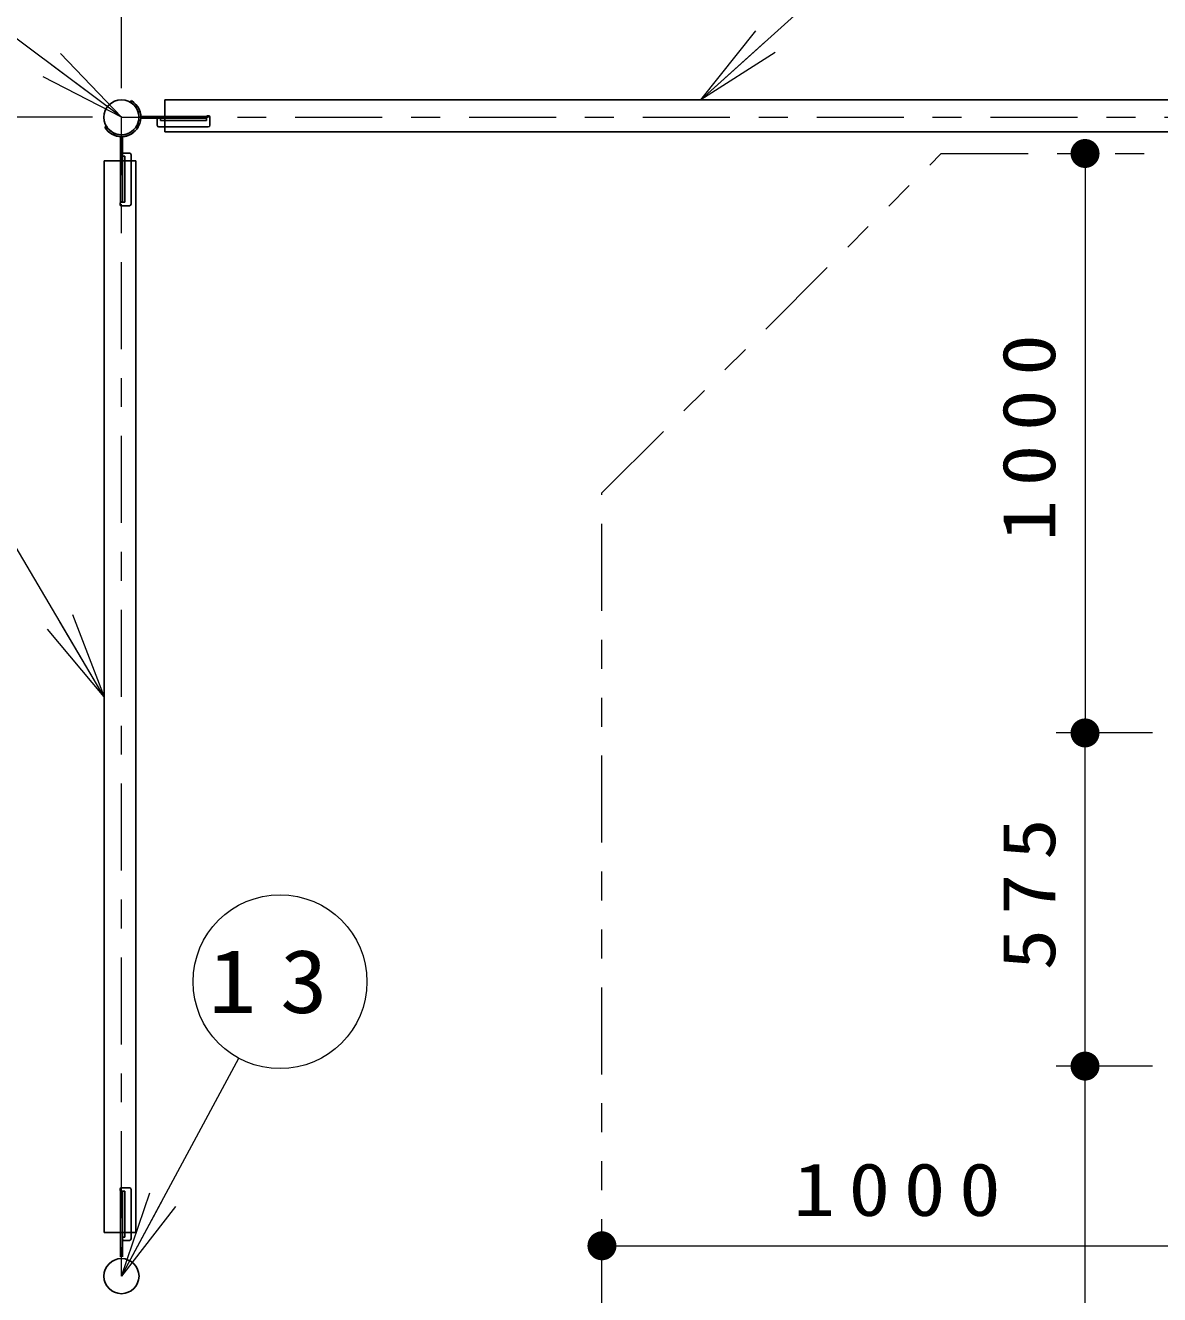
# Model space of a CAD drawing. Units: millimetres on the paper, scale 1:50. Extents: x -805 to -420, y -297 to 267.
# Drawn here: x -755.27 to -716.12, y 162.83 to 206.64 of the extents above; entities that cross this region are included whole.
import ezdxf

# ---------------------------------------------------------------- set-up
doc = ezdxf.new("R2010")
doc.units = ezdxf.units.MM
doc.linetypes.add('USER2', pattern=[6, 3, -1, 1, -1])
doc.linetypes.add('USER3', pattern=[8, 3, -1, 1, -1, 1, -1])
doc.layers.add('1_50', color=7, linetype='Continuous', lineweight=25)
doc.styles.add('ＭＳ ゴシック', font='')
doc.styles.get('ＭＳ ゴシック').set_extended_font_data('MS Gothic')

# ---------------------------------------------------------------- blocks, each defined once
blk = doc.blocks.new('filled_dot')
at = {"color": 0, "linetype": 'Continuous', "lineweight": -2, "const_width": 1.25}
blk.add_lwpolyline([(-0.625, 0, 1), (0.625, 0, 1)], format="xyb", close=True, dxfattribs=at)

msp = doc.modelspace()

# ---------------------------------------------------------------- linework, layer by layer
at = {"layer": '1_50', "lineweight": 13}
for p, q in [((-751.951, 204.471), (-751.951, 220.519)), ((-751.951, 203.471), (-761.687, 210.753)), ((-731.951, 204.071), (-727.794, 207.823)), ((-731.951, 204.071), (-730.059, 206.452)), ((-731.951, 204.071), (-729.724, 206.081)), ((-754.054, 205.669), (-751.951, 203.471)), ((-729.389, 205.71), (-731.951, 204.071)), ((-751.951, 203.471), (-754.354, 205.268)), ((-751.951, 203.471), (-754.653, 204.868)), ((-752.951, 203.471), (-763.551, 203.471)), ((-718.69, 202.221), (-718.69, 182.221)), ((-752.551, 183.471), (-757.357, 191.607)), ((-753.647, 186.309), (-752.551, 183.471)), ((-752.551, 183.471), (-754.508, 185.8)), ((-752.551, 183.471), (-754.077, 186.054)), ((-716.366, 182.221), (-719.69, 182.221)), ((-718.69, 170.721), (-718.69, 182.221)), ((-751.951, 163.471), (-747.9, 170.993)), ((-716.366, 170.721), (-719.69, 170.721)), ((-718.69, 150.721), (-718.69, 170.721)), ((-751.951, 163.471), (-750.969, 166.35)), ((-751.951, 163.471), (-750.529, 166.113)), ((-750.089, 165.876), (-751.951, 163.471)), ((-735.366, 164.519), (-715.366, 164.519))]:
    msp.add_line(p, q, dxfattribs=at)
at = {"layer": '1_50', "color": 2}
for p, q in [((-751.64, 203.99), (-751.608, 204.046)), ((-751.282, 203.503), (-749.027, 203.503)), ((-751.282, 203.439), (-749.027, 203.439)), ((-749.027, 203.503), (-749.027, 203.439)), ((-752.47, 203.16), (-752.526, 203.128)), ((-752.47, 203.16), (-752.526, 203.128)), ((-751.983, 202.802), (-751.983, 200.547)), ((-751.919, 202.802), (-751.919, 200.547)), ((-751.983, 200.547), (-751.919, 200.547)), ((-751.983, 164.14), (-751.983, 166.395)), ((-751.983, 166.395), (-751.919, 166.395)), ((-751.919, 164.14), (-751.919, 166.395))]:
    msp.add_line(p, q, dxfattribs=at)
at = {"layer": '1_50'}
for p, q in [((-750.449, 202.971), (-750.449, 204.071)), ((-713.454, 204.071), (-750.449, 204.071)), ((-713.454, 202.971), (-750.449, 202.971)), ((-752.551, 164.974), (-752.551, 201.969)), ((-751.451, 201.969), (-752.551, 201.969)), ((-751.451, 164.974), (-751.451, 201.969)), ((-751.451, 164.974), (-752.551, 164.974))]:
    msp.add_line(p, q, dxfattribs=at)
at = {"layer": '1_50', "color": 131, "linetype": 'USER2', "lineweight": 13}
for p, q in [((-751.951, 123.471), (-751.951, 203.471)), ((-751.951, 203.471), (-631.951, 203.471))]:
    msp.add_line(p, q, dxfattribs=at)
at = {"layer": '1_50', "color": 1}
for p, q in [((-750.717, 203.399), (-750.717, 203.199)), ((-750.607, 203.359), (-750.607, 203.439)), ((-749.017, 203.359), (-750.607, 203.359)), ((-749.017, 203.479), (-749.017, 203.359)), ((-748.977, 203.519), (-748.937, 203.519)), ((-748.897, 203.479), (-748.897, 203.199)), ((-750.657, 203.139), (-748.957, 203.139)), ((-751.839, 202.127), (-751.919, 202.127)), ((-751.879, 202.237), (-751.679, 202.237)), ((-751.839, 200.537), (-751.839, 202.127)), ((-751.619, 202.177), (-751.619, 200.477)), ((-751.999, 200.497), (-751.999, 200.457)), ((-751.959, 200.537), (-751.839, 200.537)), ((-751.959, 200.417), (-751.679, 200.417)), ((-751.999, 166.445), (-751.999, 166.485)), ((-751.959, 166.525), (-751.679, 166.525)), ((-751.959, 166.405), (-751.839, 166.405)), ((-751.839, 166.405), (-751.839, 164.816)), ((-751.619, 164.765), (-751.619, 166.465)), ((-751.839, 164.816), (-751.919, 164.816)), ((-751.879, 164.705), (-751.679, 164.705))]:
    msp.add_line(p, q, dxfattribs=at)
at = {"layer": '1_50', "color": 70, "linetype": 'USER3', "lineweight": 13}
for p, q in [((-735.366, 190.506), (-723.651, 202.221)), ((-723.651, 202.221), (-663.524, 202.221)), ((-735.366, 162.437), (-735.366, 190.506))]:
    msp.add_line(p, q, dxfattribs=at)
at = {"layer": '1_50'}
for centre in [(-751.951, 203.471), (-751.951, 163.471), (-751.951, 163.471)]:
    msp.add_circle(centre, 0.605, dxfattribs=at)
at = {"layer": '1_50', "lineweight": 13}
msp.add_circle((-746.478, 173.635), 3, dxfattribs=at)
at = {"layer": '1_50', "color": 2}
for radius, end in [(0.669, 59.1435), (0.605, 59.1435), (0.669, 329.1435)]:
    msp.add_arc((-751.951, 203.471), radius, 210.8565, end, dxfattribs=at)
at = {"layer": '1_50', "color": 1}
for centre, radius, start, end in [((-750.677, 203.399), 0.04, 90, 180), ((-748.977, 203.479), 0.04, 90, 180), ((-748.937, 203.479), 0.04, 0, 90), ((-750.657, 203.199), 0.06, 180, 270), ((-748.957, 203.199), 0.06, 270, 0), ((-751.879, 202.197), 0.04, 90, 180), ((-751.679, 202.177), 0.06, 0, 90), ((-751.959, 200.497), 0.04, 90, 180), ((-751.959, 200.457), 0.04, 180, 270), ((-751.679, 200.477), 0.06, 270, 0), ((-751.959, 166.485), 0.04, 90, 180), ((-751.679, 166.465), 0.06, 0, 90), ((-751.959, 166.445), 0.04, 180, 270), ((-751.879, 164.745), 0.04, 180, 270), ((-751.679, 164.765), 0.06, 270, 0)]:
    msp.add_arc(centre, radius, start, end, dxfattribs=at)

# ---------------------------------------------------------------- block references
at = {"layer": '1_50', "lineweight": 13, "xscale": 0.4, "yscale": 0.4}
for p, rotation in [((-718.69, 202.221), 270), ((-718.69, 182.221), 90), ((-718.69, 182.221), 270), ((-718.69, 170.721), 90), ((-718.69, 170.721), 270)]:
    msp.add_blockref('filled_dot', p, dxfattribs=dict(at, rotation=rotation))
msp.add_blockref('filled_dot', (-735.366, 164.519), dxfattribs=at)

# ---------------------------------------------------------------- texts
at = {"layer": '1_50', "char_height": 1.833, "attachment_point": 8, "rotation": 90, "style": 'ＭＳ ゴシック'}
for s, insert in [('\\T1.33;\\W1.15;1000', (-719.69, 192.642)), ('\\T1.33;\\W1.15;575', (-719.69, 176.888))]:
    msp.add_mtext(s, dxfattribs=dict(at, insert=insert))
at = {"layer": '1_50', "style": 'ＭＳ ゴシック'}
for s, insert, char_height, attachment_point in [('\\T1.5;\\W1.1;13', (-746.478, 173.635), 2.199, 5), ('\\T1.33;\\W1.15;1000', (-724.945, 165.519), 1.833, 8)]:
    msp.add_mtext(s, dxfattribs=dict(at, insert=insert, char_height=char_height, attachment_point=attachment_point))

doc.saveas('drawing.dxf')
